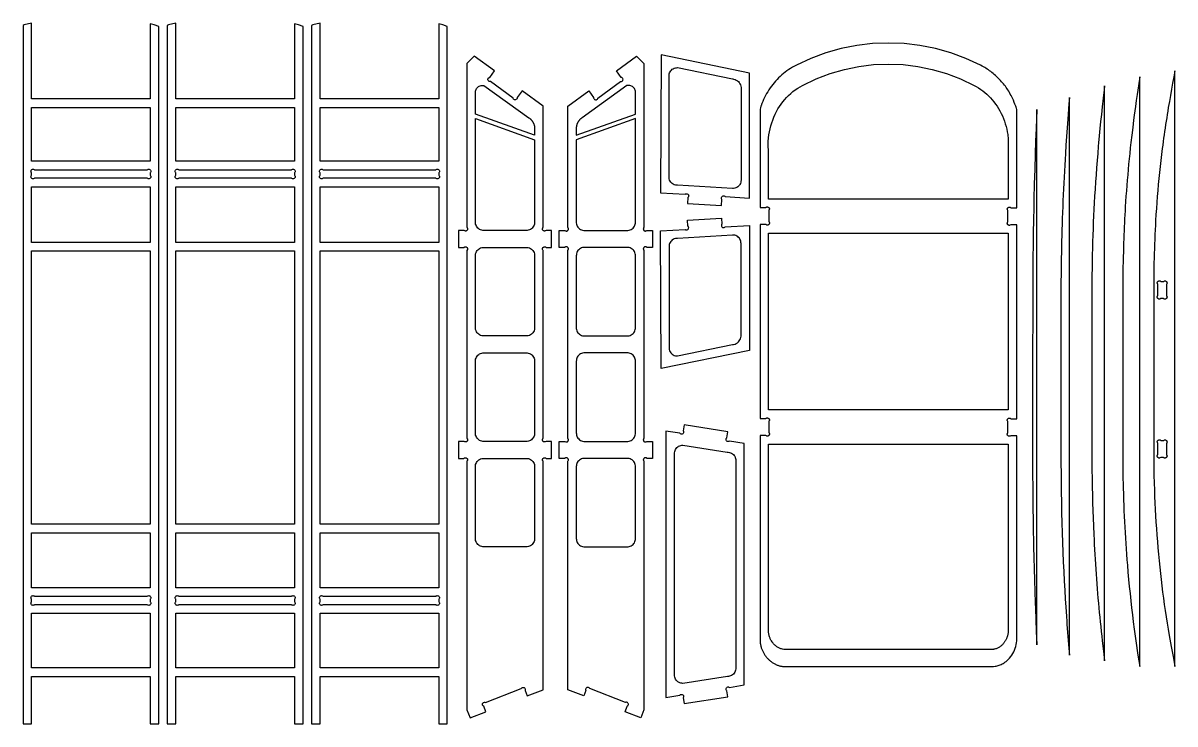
# Model space of a CAD drawing. Extents: x 33 to 204, y -108 to 31.
# Drawn here: x 32.7 to 100.2, y -10.4 to 30.7 of the extents above; entities that cross this region are included whole.
import ezdxf

# ---------------------------------------------------------------- set-up
doc = ezdxf.new("R2010")
doc.units = 0
doc.layers.get('0').update_dxf_attribs({"linetype": 'CONTINUOUS'})
doc.layers.add('SECTIONCUTEDGES', color=18, linetype='CONTINUOUS')

msp = doc.modelspace()

# ---------------------------------------------------------------- linework, layer by layer
for points in [[(33.193, 22.557), (33.193, 25.718), (40.151, 25.718), (40.151, 22.557)], [(41.647, 22.557), (41.647, 25.718), (48.605, 25.718), (48.605, 22.557)]]:
    msp.add_lwpolyline(points, close=True)
at = {"layer": 'SECTIONCUTEDGES'}
for points in [[(32.694, -10.443), (33.193, -10.443), (33.193, -7.65), (40.151, -7.65), (40.151, -10.443), (40.649, -10.443), (40.649, 30.464), (40.385, 30.555), (40.151, 30.617), (40.151, 26.217), (33.193, 26.217), (33.193, 30.667), (32.758, 30.551), (32.694, 30.529)], [(41.148, -10.443), (41.647, -10.443), (41.647, -7.65), (48.605, -7.65), (48.605, -10.443), (49.103, -10.443), (49.103, 30.464), (48.839, 30.555), (48.605, 30.617), (48.605, 26.217), (41.647, 26.217), (41.647, 30.667), (41.215, 30.552), (41.148, 30.529)], [(49.602, -10.443), (50.101, -10.443), (50.101, -7.65), (57.058, -7.65), (57.058, -10.443), (57.557, -10.443), (57.557, 30.464), (57.293, 30.555), (57.058, 30.617), (57.058, 26.217), (50.101, 26.217), (50.101, 30.667), (49.675, 30.554), (49.602, 30.529)], [(76.528, -6.782), (76.563, -6.808), (76.598, -6.832), (76.633, -6.856), (76.67, -6.878), (76.707, -6.899), (76.744, -6.92), (76.782, -6.939), (76.819, -6.956), (76.855, -6.972), (76.892, -6.987), (76.93, -7.001), (76.968, -7.014), (77.007, -7.026), (77.045, -7.036), (77.084, -7.045), (77.124, -7.053), (77.163, -7.06), (77.203, -7.066), (77.243, -7.071), (77.276, -7.074), (89.524, -7.075), (89.537, -7.074), (89.575, -7.07), (89.661, -7.058), (89.723, -7.046), (89.785, -7.032), (89.845, -7.014), (89.905, -6.994), (89.964, -6.971), (90.022, -6.946), (90.078, -6.917), (90.133, -6.887), (90.187, -6.854), (90.239, -6.818), (90.3, -6.772), (90.328, -6.75), (90.429, -6.657), (90.505, -6.576), (90.576, -6.49), (90.641, -6.4), (90.7, -6.306), (90.752, -6.208), (90.798, -6.108), (90.838, -6.004), (90.87, -5.898), (90.896, -5.79), (90.915, -5.681), (90.926, -5.57), (90.926, 6.464), (90.588, 6.464), (90.581, 6.461), (90.535, 6.436), (90.519, 6.43), (90.509, 6.428), (90.502, 6.428), (90.489, 6.428), (90.476, 6.43), (90.47, 6.431), (90.457, 6.435), (90.451, 6.437), (90.439, 6.443), (90.429, 6.45), (90.419, 6.458), (90.41, 6.466), (90.402, 6.475), (90.395, 6.485), (90.389, 6.496), (90.384, 6.507), (90.38, 6.519), (90.378, 6.531), (90.376, 6.543), (90.376, 6.555), (90.377, 6.567), (90.379, 6.579), (90.384, 6.596), (90.391, 6.613), (90.394, 6.619), (90.402, 6.63), (90.41, 6.637), (90.412, 6.639), (90.412, 7.285), (90.411, 7.29), (90.383, 7.34), (90.379, 7.352), (90.376, 7.365), (90.375, 7.378), (90.377, 7.391), (90.378, 7.4), (90.381, 7.409), (90.384, 7.418), (90.387, 7.426), (90.392, 7.434), (90.396, 7.442), (90.402, 7.45), (90.412, 7.462), (90.421, 7.469), (90.434, 7.479), (90.446, 7.486), (90.452, 7.488), (90.465, 7.493), (90.479, 7.496), (90.492, 7.498), (90.499, 7.499), (90.513, 7.498), (90.519, 7.497), (90.532, 7.495), (90.539, 7.493), (90.551, 7.488), (90.563, 7.482), (90.574, 7.474), (90.582, 7.468), (90.584, 7.465), (90.588, 7.462), (90.926, 7.462), (90.926, 18.835), (90.588, 18.835), (90.584, 18.833), (90.532, 18.805), (90.526, 18.803), (90.512, 18.799), (90.495, 18.799), (90.482, 18.8), (90.476, 18.801), (90.463, 18.804), (90.451, 18.808), (90.44, 18.814), (90.434, 18.817), (90.419, 18.829), (90.412, 18.835), (90.402, 18.846), (90.395, 18.856), (90.389, 18.867), (90.384, 18.878), (90.38, 18.89), (90.378, 18.902), (90.376, 18.914), (90.376, 18.926), (90.377, 18.938), (90.38, 18.954), (90.385, 18.971), (90.397, 18.994), (90.405, 19.004), (90.411, 19.009), (90.412, 19.011), (90.412, 19.657), (90.41, 19.662), (90.383, 19.711), (90.382, 19.715), (90.378, 19.727), (90.376, 19.74), (90.376, 19.753), (90.377, 19.762), (90.378, 19.771), (90.381, 19.78), (90.384, 19.789), (90.387, 19.797), (90.392, 19.805), (90.396, 19.813), (90.402, 19.821), (90.412, 19.833), (90.421, 19.84), (90.428, 19.846), (90.44, 19.853), (90.446, 19.857), (90.459, 19.862), (90.472, 19.866), (90.485, 19.868), (90.499, 19.869), (90.513, 19.869), (90.526, 19.867), (90.539, 19.864), (90.551, 19.859), (90.563, 19.853), (90.569, 19.849), (90.582, 19.839), (90.585, 19.835), (90.587, 19.833), (90.926, 19.833), (90.926, 25.59), (90.911, 25.668), (90.898, 25.715), (90.89, 25.739), (90.868, 25.799), (90.826, 25.911), (90.785, 26.015), (90.734, 26.137), (90.679, 26.257), (90.639, 26.34), (90.597, 26.422), (90.553, 26.503), (90.508, 26.583), (90.461, 26.662), (90.411, 26.74), (90.363, 26.812), (90.314, 26.884), (90.263, 26.954), (90.211, 27.024), (90.157, 27.092), (90.102, 27.159), (90.045, 27.225), (89.987, 27.29), (89.928, 27.353), (89.868, 27.416), (89.806, 27.477), (89.743, 27.536), (89.679, 27.595), (89.613, 27.651), (89.547, 27.707), (89.479, 27.761), (89.41, 27.814), (89.341, 27.865), (89.27, 27.915), (89.198, 27.963), (89.125, 28.01), (89.051, 28.055), (88.976, 28.099), (88.9, 28.141), (88.805, 28.191), (87.939, 28.59), (87.062, 28.913), (86.165, 29.167), (85.253, 29.349), (84.332, 29.458), (83.405, 29.495), (82.478, 29.458), (81.556, 29.349), (80.645, 29.167), (79.748, 28.913), (78.87, 28.59), (78.015, 28.197), (77.783, 28.07), (77.674, 28.003), (77.567, 27.933), (77.462, 27.86), (77.36, 27.783), (77.259, 27.704), (77.162, 27.621), (77.067, 27.535), (76.975, 27.447), (76.885, 27.356), (76.798, 27.261), (76.715, 27.165), (76.633, 27.064), (76.554, 26.961), (76.478, 26.856), (76.406, 26.748), (76.337, 26.638), (76.271, 26.526), (76.209, 26.413), (76.151, 26.297), (76.095, 26.18), (76.044, 26.061), (75.996, 25.94), (75.952, 25.818), (75.94, 25.785), (75.908, 25.684), (75.887, 25.612), (75.885, 25.601), (75.884, 25.592), (75.884, 19.844), (76.221, 19.844), (76.225, 19.846), (76.228, 19.851), (76.241, 19.861), (76.246, 19.864), (76.258, 19.87), (76.271, 19.875), (76.284, 19.879), (76.297, 19.88), (76.311, 19.881), (76.324, 19.88), (76.338, 19.877), (76.351, 19.873), (76.364, 19.868), (76.376, 19.861), (76.389, 19.852), (76.397, 19.844), (76.408, 19.832), (76.413, 19.825), (76.418, 19.817), (76.422, 19.809), (76.426, 19.8), (76.429, 19.792), (76.431, 19.783), (76.433, 19.774), (76.434, 19.765), (76.434, 19.756), (76.433, 19.743), (76.43, 19.731), (76.426, 19.723), (76.399, 19.673), (76.397, 19.668), (76.397, 19.023), (76.399, 19.02), (76.405, 19.014), (76.413, 19.005), (76.417, 18.998), (76.422, 18.989), (76.427, 18.975), (76.431, 18.962), (76.433, 18.95), (76.434, 18.937), (76.433, 18.925), (76.432, 18.913), (76.429, 18.901), (76.425, 18.89), (76.42, 18.878), (76.415, 18.868), (76.408, 18.858), (76.397, 18.847), (76.391, 18.84), (76.381, 18.832), (76.37, 18.825), (76.359, 18.82), (76.346, 18.815), (76.334, 18.812), (76.321, 18.81), (76.308, 18.81), (76.298, 18.811), (76.281, 18.815), (76.277, 18.817), (76.229, 18.844), (76.221, 18.846), (75.884, 18.847), (75.884, 7.473), (76.221, 7.473), (76.225, 7.476), (76.229, 7.48), (76.241, 7.49), (76.252, 7.497), (76.265, 7.502), (76.277, 7.506), (76.29, 7.509), (76.304, 7.51), (76.318, 7.51), (76.324, 7.509), (76.338, 7.506), (76.351, 7.502), (76.357, 7.5), (76.37, 7.494), (76.381, 7.486), (76.389, 7.481), (76.397, 7.473), (76.408, 7.461), (76.413, 7.454), (76.418, 7.446), (76.422, 7.438), (76.426, 7.429), (76.429, 7.421), (76.431, 7.412), (76.433, 7.403), (76.434, 7.394), (76.434, 7.381), (76.434, 7.376), (76.431, 7.364), (76.428, 7.356), (76.422, 7.344), (76.406, 7.314), (76.399, 7.301), (76.398, 7.298), (76.397, 6.652), (76.398, 6.65), (76.401, 6.647), (76.413, 6.634), (76.423, 6.614), (76.426, 6.608), (76.431, 6.591), (76.433, 6.579), (76.434, 6.566), (76.433, 6.554), (76.432, 6.542), (76.429, 6.53), (76.425, 6.519), (76.421, 6.507), (76.415, 6.497), (76.408, 6.487), (76.397, 6.476), (76.391, 6.469), (76.381, 6.461), (76.37, 6.454), (76.365, 6.451), (76.353, 6.446), (76.346, 6.444), (76.334, 6.441), (76.327, 6.44), (76.314, 6.439), (76.308, 6.439), (76.294, 6.44), (76.281, 6.444), (76.268, 6.45), (76.227, 6.474), (76.222, 6.475), (75.884, 6.476), (75.884, -5.57), (75.885, -5.586), (75.888, -5.624), (75.898, -5.697), (75.907, -5.757), (75.916, -5.8), (75.926, -5.844), (75.936, -5.886), (75.948, -5.929), (75.961, -5.971), (75.975, -6.013), (75.991, -6.055), (76.007, -6.096), (76.024, -6.136), (76.042, -6.177), (76.062, -6.216), (76.082, -6.255), (76.103, -6.294), (76.126, -6.331), (76.149, -6.368), (76.173, -6.405), (76.198, -6.441), (76.224, -6.476), (76.251, -6.511), (76.279, -6.544), (76.308, -6.578), (76.337, -6.61), (76.368, -6.641), (76.398, -6.671), (76.43, -6.7), (76.462, -6.729), (76.495, -6.756)], [(58.889, -10.089), (59.819, -9.73), (59.694, -9.406), (59.666, -9.388), (59.644, -9.365), (59.628, -9.336), (59.62, -9.305), (59.621, -9.272), (59.63, -9.241), (59.647, -9.213), (59.671, -9.19), (59.7, -9.175), (59.731, -9.167), (59.764, -9.168), (59.795, -9.177), (61.889, -8.371), (61.906, -8.343), (61.929, -8.321), (61.958, -8.305), (61.99, -8.297), (62.022, -8.298), (62.054, -8.307), (62.081, -8.324), (62.104, -8.348), (62.119, -8.377), (62.127, -8.408), (62.126, -8.441), (62.117, -8.472), (62.242, -8.797), (63.172, -8.439), (63.172, 4.958), (63.171, 4.961), (63.168, 4.969), (63.143, 5.013), (63.139, 5.025), (63.136, 5.037), (63.135, 5.05), (63.137, 5.064), (63.138, 5.073), (63.141, 5.082), (63.144, 5.09), (63.147, 5.099), (63.152, 5.107), (63.156, 5.115), (63.162, 5.122), (63.174, 5.136), (63.181, 5.142), (63.194, 5.151), (63.206, 5.158), (63.212, 5.161), (63.225, 5.166), (63.239, 5.169), (63.252, 5.171), (63.259, 5.171), (63.273, 5.171), (63.279, 5.17), (63.292, 5.167), (63.299, 5.165), (63.311, 5.161), (63.323, 5.154), (63.334, 5.147), (63.34, 5.143), (63.345, 5.136), (63.348, 5.134), (63.671, 5.134), (63.671, 6.132), (63.348, 6.132), (63.344, 6.13), (63.295, 6.104), (63.286, 6.1), (63.276, 6.097), (63.262, 6.095), (63.249, 6.096), (63.236, 6.097), (63.223, 6.101), (63.211, 6.105), (63.2, 6.111), (63.194, 6.114), (63.179, 6.125), (63.172, 6.132), (63.162, 6.143), (63.155, 6.153), (63.149, 6.164), (63.144, 6.175), (63.14, 6.187), (63.138, 6.198), (63.136, 6.211), (63.136, 6.223), (63.137, 6.235), (63.14, 6.25), (63.144, 6.264), (63.149, 6.277), (63.154, 6.287), (63.158, 6.293), (63.167, 6.303), (63.171, 6.305), (63.172, 17.33), (63.171, 17.334), (63.166, 17.343), (63.145, 17.38), (63.14, 17.392), (63.139, 17.396), (63.136, 17.408), (63.135, 17.417), (63.137, 17.435), (63.138, 17.444), (63.141, 17.453), (63.144, 17.461), (63.147, 17.47), (63.152, 17.478), (63.156, 17.486), (63.162, 17.493), (63.172, 17.505), (63.181, 17.513), (63.188, 17.519), (63.2, 17.526), (63.206, 17.529), (63.219, 17.534), (63.232, 17.538), (63.245, 17.541), (63.259, 17.542), (63.273, 17.542), (63.279, 17.541), (63.292, 17.538), (63.305, 17.534), (63.311, 17.531), (63.323, 17.525), (63.329, 17.522), (63.34, 17.513), (63.346, 17.506), (63.348, 17.505), (63.671, 17.505), (63.671, 18.503), (63.348, 18.503), (63.342, 18.501), (63.302, 18.478), (63.292, 18.473), (63.282, 18.469), (63.265, 18.466), (63.249, 18.467), (63.242, 18.467), (63.23, 18.47), (63.217, 18.474), (63.205, 18.479), (63.194, 18.485), (63.179, 18.496), (63.172, 18.503), (63.162, 18.514), (63.155, 18.524), (63.149, 18.535), (63.144, 18.546), (63.14, 18.558), (63.138, 18.569), (63.136, 18.582), (63.136, 18.594), (63.137, 18.606), (63.139, 18.618), (63.148, 18.645), (63.154, 18.657), (63.16, 18.666), (63.168, 18.674), (63.171, 18.676), (63.172, 18.679), (63.172, 25.797), (61.937, 26.691), (61.658, 26.306), (61.659, 26.274), (61.651, 26.242), (61.636, 26.213), (61.614, 26.19), (61.586, 26.173), (61.554, 26.163), (61.522, 26.162), (61.49, 26.17), (61.462, 26.186), (61.438, 26.208), (61.421, 26.236), (61.411, 26.267), (60.081, 27.231), (60.048, 27.23), (60.017, 27.238), (59.988, 27.253), (59.964, 27.276), (59.947, 27.303), (59.938, 27.335), (59.937, 27.367), (59.945, 27.399), (59.96, 27.428), (59.983, 27.451), (60.01, 27.468), (60.042, 27.478), (60.323, 27.865), (59.138, 28.723), (58.709, 28.294), (58.709, 18.679), (58.71, 18.678), (58.712, 18.675), (58.715, 18.673), (58.722, 18.665), (58.727, 18.657), (58.735, 18.642), (58.738, 18.635), (58.743, 18.618), (58.745, 18.606), (58.746, 18.594), (58.745, 18.582), (58.744, 18.569), (58.741, 18.558), (58.737, 18.546), (58.732, 18.535), (58.726, 18.524), (58.719, 18.514), (58.712, 18.505), (58.703, 18.496), (58.688, 18.485), (58.676, 18.479), (58.665, 18.474), (58.658, 18.472), (58.646, 18.468), (58.639, 18.467), (58.626, 18.466), (58.613, 18.467), (58.596, 18.471), (58.583, 18.476), (58.541, 18.5), (58.535, 18.502), (58.211, 18.503), (58.211, 17.505), (58.534, 17.506), (58.536, 17.507), (58.54, 17.511), (58.553, 17.522), (58.558, 17.525), (58.57, 17.531), (58.583, 17.536), (58.596, 17.54), (58.602, 17.541), (58.616, 17.542), (58.63, 17.542), (58.636, 17.541), (58.65, 17.538), (58.657, 17.537), (58.669, 17.532), (58.676, 17.529), (58.688, 17.522), (58.701, 17.513), (58.708, 17.507), (58.714, 17.5), (58.72, 17.493), (58.725, 17.486), (58.73, 17.478), (58.734, 17.47), (58.738, 17.461), (58.741, 17.453), (58.743, 17.444), (58.745, 17.435), (58.746, 17.426), (58.746, 17.413), (58.745, 17.404), (58.743, 17.396), (58.738, 17.384), (58.711, 17.335), (58.71, 17.329), (58.71, 6.308), (58.711, 6.306), (58.721, 6.295), (58.729, 6.283), (58.733, 6.277), (58.738, 6.264), (58.743, 6.247), (58.745, 6.235), (58.746, 6.223), (58.746, 6.211), (58.744, 6.198), (58.741, 6.187), (58.737, 6.175), (58.733, 6.164), (58.727, 6.153), (58.72, 6.143), (58.712, 6.134), (58.703, 6.125), (58.693, 6.118), (58.682, 6.111), (58.671, 6.105), (58.665, 6.103), (58.652, 6.099), (58.639, 6.096), (58.633, 6.096), (58.617, 6.095), (58.599, 6.099), (58.586, 6.104), (58.54, 6.129), (58.534, 6.132), (58.211, 6.132), (58.211, 5.134), (58.533, 5.134), (58.537, 5.137), (58.542, 5.143), (58.553, 5.151), (58.564, 5.158), (58.577, 5.163), (58.589, 5.167), (58.603, 5.17), (58.616, 5.171), (58.623, 5.171), (58.636, 5.17), (58.643, 5.169), (58.657, 5.166), (58.67, 5.161), (58.682, 5.155), (58.693, 5.148), (58.701, 5.142), (58.709, 5.134), (58.72, 5.122), (58.725, 5.115), (58.73, 5.107), (58.734, 5.099), (58.738, 5.09), (58.741, 5.082), (58.743, 5.073), (58.745, 5.064), (58.746, 5.046), (58.746, 5.042), (58.744, 5.029), (58.74, 5.017), (58.711, 4.964), (58.71, 4.958), (58.71, -9.623)], [(65.666, -8.441), (65.675, -8.472), (65.55, -8.797), (64.619, -8.439), (64.619, 4.958), (64.622, 4.964), (64.649, 5.013), (64.652, 5.021), (64.655, 5.033), (64.656, 5.046), (64.655, 5.064), (64.653, 5.073), (64.651, 5.082), (64.648, 5.09), (64.644, 5.099), (64.64, 5.107), (64.635, 5.115), (64.63, 5.122), (64.624, 5.129), (64.618, 5.136), (64.611, 5.142), (64.598, 5.151), (64.586, 5.158), (64.58, 5.161), (64.567, 5.166), (64.553, 5.169), (64.54, 5.171), (64.533, 5.171), (64.519, 5.171), (64.513, 5.17), (64.499, 5.167), (64.493, 5.165), (64.48, 5.161), (64.469, 5.154), (64.457, 5.147), (64.45, 5.141), (64.447, 5.136), (64.444, 5.135), (64.121, 5.134), (64.121, 6.132), (64.443, 6.132), (64.448, 6.13), (64.496, 6.104), (64.509, 6.099), (64.516, 6.097), (64.53, 6.095), (64.543, 6.096), (64.556, 6.097), (64.568, 6.101), (64.581, 6.105), (64.592, 6.111), (64.598, 6.114), (64.613, 6.125), (64.619, 6.132), (64.63, 6.143), (64.637, 6.153), (64.643, 6.164), (64.647, 6.175), (64.651, 6.187), (64.654, 6.198), (64.656, 6.211), (64.656, 6.223), (64.655, 6.235), (64.65, 6.257), (64.648, 6.264), (64.643, 6.277), (64.638, 6.287), (64.633, 6.293), (64.626, 6.301), (64.621, 6.305), (64.62, 6.307), (64.62, 17.33), (64.621, 17.335), (64.647, 17.38), (64.652, 17.392), (64.653, 17.396), (64.656, 17.408), (64.656, 17.417), (64.655, 17.435), (64.653, 17.444), (64.651, 17.453), (64.648, 17.461), (64.644, 17.47), (64.64, 17.478), (64.635, 17.486), (64.63, 17.493), (64.62, 17.505), (64.611, 17.513), (64.604, 17.519), (64.592, 17.526), (64.586, 17.529), (64.573, 17.534), (64.56, 17.538), (64.547, 17.541), (64.533, 17.542), (64.519, 17.542), (64.513, 17.541), (64.499, 17.538), (64.487, 17.534), (64.481, 17.531), (64.469, 17.525), (64.463, 17.522), (64.45, 17.512), (64.447, 17.508), (64.445, 17.506), (64.121, 17.505), (64.121, 18.503), (64.444, 18.503), (64.449, 18.501), (64.5, 18.473), (64.509, 18.469), (64.52, 18.467), (64.527, 18.466), (64.543, 18.467), (64.556, 18.468), (64.569, 18.472), (64.581, 18.476), (64.587, 18.479), (64.598, 18.485), (64.613, 18.496), (64.62, 18.503), (64.63, 18.514), (64.637, 18.524), (64.643, 18.535), (64.648, 18.546), (64.651, 18.558), (64.654, 18.569), (64.656, 18.582), (64.656, 18.594), (64.655, 18.606), (64.653, 18.618), (64.644, 18.645), (64.638, 18.657), (64.632, 18.666), (64.622, 18.675), (64.62, 18.679), (64.62, 25.797), (65.855, 26.691), (66.134, 26.306), (66.133, 26.274), (66.14, 26.242), (66.156, 26.213), (66.178, 26.19), (66.206, 26.173), (66.237, 26.163), (66.27, 26.162), (66.302, 26.17), (66.33, 26.186), (66.354, 26.208), (66.371, 26.236), (66.38, 26.267), (67.711, 27.231), (67.743, 27.23), (67.775, 27.238), (67.804, 27.253), (67.827, 27.276), (67.845, 27.303), (67.854, 27.335), (67.855, 27.367), (67.847, 27.399), (67.832, 27.428), (67.809, 27.451), (67.781, 27.468), (67.75, 27.478), (67.469, 27.865), (68.653, 28.723), (69.082, 28.294), (69.082, 18.679), (69.081, 18.676), (69.076, 18.672), (69.069, 18.665), (69.063, 18.654), (69.055, 18.638), (69.05, 18.621), (69.047, 18.606), (69.046, 18.594), (69.046, 18.582), (69.048, 18.569), (69.051, 18.558), (69.054, 18.546), (69.059, 18.535), (69.065, 18.524), (69.072, 18.514), (69.08, 18.505), (69.089, 18.496), (69.104, 18.485), (69.115, 18.479), (69.127, 18.474), (69.14, 18.47), (69.146, 18.468), (69.159, 18.467), (69.172, 18.466), (69.182, 18.467), (69.196, 18.471), (69.209, 18.476), (69.251, 18.5), (69.256, 18.502), (69.581, 18.503), (69.581, 17.505), (69.257, 17.506), (69.254, 17.508), (69.25, 17.513), (69.239, 17.522), (69.233, 17.525), (69.221, 17.531), (69.209, 17.536), (69.202, 17.538), (69.189, 17.541), (69.176, 17.542), (69.169, 17.542), (69.155, 17.541), (69.149, 17.54), (69.135, 17.537), (69.122, 17.532), (69.116, 17.529), (69.104, 17.522), (69.091, 17.513), (69.082, 17.505), (69.072, 17.493), (69.067, 17.486), (69.062, 17.478), (69.058, 17.47), (69.054, 17.461), (69.051, 17.453), (69.048, 17.444), (69.047, 17.435), (69.045, 17.421), (69.046, 17.408), (69.047, 17.404), (69.05, 17.392), (69.055, 17.38), (69.081, 17.333), (69.082, 17.329), (69.082, 6.308), (69.081, 6.306), (69.07, 6.295), (69.063, 6.283), (69.059, 6.277), (69.05, 6.254), (69.047, 6.235), (69.046, 6.223), (69.046, 6.211), (69.048, 6.198), (69.05, 6.187), (69.054, 6.175), (69.059, 6.164), (69.065, 6.153), (69.072, 6.143), (69.082, 6.132), (69.089, 6.125), (69.099, 6.118), (69.11, 6.111), (69.121, 6.105), (69.127, 6.103), (69.14, 6.099), (69.152, 6.096), (69.165, 6.095), (69.182, 6.096), (69.192, 6.099), (69.205, 6.104), (69.252, 6.129), (69.256, 6.131), (69.581, 6.132), (69.581, 5.134), (69.258, 5.134), (69.254, 5.137), (69.25, 5.142), (69.239, 5.151), (69.227, 5.158), (69.215, 5.163), (69.202, 5.167), (69.189, 5.17), (69.176, 5.171), (69.169, 5.171), (69.155, 5.17), (69.149, 5.169), (69.135, 5.166), (69.122, 5.161), (69.11, 5.155), (69.098, 5.148), (69.091, 5.142), (69.082, 5.134), (69.072, 5.122), (69.067, 5.115), (69.062, 5.107), (69.057, 5.099), (69.054, 5.09), (69.051, 5.082), (69.048, 5.073), (69.047, 5.064), (69.045, 5.046), (69.046, 5.037), (69.048, 5.029), (69.052, 5.017), (69.08, 4.964), (69.082, 4.959), (69.082, -9.623), (68.903, -10.089), (67.973, -9.73), (68.098, -9.406), (68.126, -9.388), (68.148, -9.365), (68.164, -9.336), (68.171, -9.305), (68.171, -9.272), (68.161, -9.241), (68.144, -9.213), (68.121, -9.19), (68.092, -9.175), (68.06, -9.167), (68.028, -9.168), (67.997, -9.177), (65.903, -8.371), (65.886, -8.343), (65.862, -8.321), (65.834, -8.305), (65.802, -8.297), (65.77, -8.298), (65.738, -8.307), (65.71, -8.324), (65.688, -8.348), (65.672, -8.377), (65.665, -8.408)], [(70.058, 20.714), (71.497, 20.627), (71.524, 20.645), (71.554, 20.656), (71.587, 20.658), (71.619, 20.652), (71.648, 20.638), (71.673, 20.617), (71.691, 20.59), (71.702, 20.559), (71.704, 20.526), (71.698, 20.494), (71.684, 20.465), (71.662, 20.44), (71.641, 20.086), (73.633, 19.966), (73.655, 20.32), (73.636, 20.347), (73.626, 20.378), (73.624, 20.411), (73.63, 20.443), (73.644, 20.472), (73.665, 20.497), (73.692, 20.515), (73.723, 20.525), (73.756, 20.528), (73.788, 20.522), (73.817, 20.507), (73.842, 20.486), (75.269, 20.4), (75.269, 27.735), (70.092, 28.795)], [(70.745, 21.249), (70.696, 21.293), (70.652, 21.342), (70.616, 21.398), (70.588, 21.457), (70.569, 21.52), (70.558, 21.587), (70.557, 27.56), (70.558, 27.615), (70.569, 27.682), (70.588, 27.745), (70.616, 27.805), (70.652, 27.86), (70.695, 27.91), (70.745, 27.953), (70.801, 27.989), (70.86, 28.017), (70.923, 28.037), (70.989, 28.047), (71.055, 28.049), (74.272, 27.39), (74.289, 27.387), (74.328, 27.381), (74.344, 27.378), (74.422, 27.355), (74.491, 27.323), (74.556, 27.281), (74.614, 27.231), (74.665, 27.174), (74.707, 27.109), (74.74, 27.04), (74.763, 26.967), (74.776, 26.891), (74.779, 26.814), (74.778, 26.801), (74.771, 26.75), (74.77, 21.43), (74.769, 21.4), (74.758, 21.327), (74.739, 21.264), (74.71, 21.204), (74.674, 21.149), (74.631, 21.099), (74.581, 21.056), (74.526, 21.02), (74.466, 20.992), (74.403, 20.972), (74.338, 20.961), (74.272, 20.96), (71.055, 21.154), (70.996, 21.154), (70.923, 21.166), (70.86, 21.185), (70.801, 21.213)], [(76.383, 20.343), (76.383, 23.133), (76.382, 23.169), (76.38, 23.241), (76.37, 23.384), (76.367, 23.456), (76.366, 23.546), (76.37, 23.718), (76.385, 23.925), (76.406, 24.104), (76.435, 24.283), (76.472, 24.46), (76.516, 24.635), (76.568, 24.808), (76.627, 24.979), (76.694, 25.147), (76.767, 25.312), (76.848, 25.473), (76.936, 25.631), (77.025, 25.775), (77.12, 25.914), (77.222, 26.049), (77.329, 26.179), (77.443, 26.304), (77.562, 26.423), (77.687, 26.537), (77.817, 26.644), (77.952, 26.746), (78.092, 26.841), (78.235, 26.929), (78.383, 27.011), (79.179, 27.389), (79.997, 27.702), (80.833, 27.946), (81.683, 28.121), (82.542, 28.227), (83.405, 28.262), (84.268, 28.227), (85.127, 28.121), (85.976, 27.946), (86.812, 27.702), (87.631, 27.389), (88.427, 27.011), (88.561, 26.937), (88.692, 26.858), (88.819, 26.773), (88.943, 26.682), (89.063, 26.587), (89.178, 26.486), (89.29, 26.381), (89.396, 26.271), (89.498, 26.157), (89.595, 26.038), (89.687, 25.916), (89.774, 25.789), (89.86, 25.651), (89.941, 25.509), (90.017, 25.365), (90.086, 25.217), (90.15, 25.067), (90.207, 24.914), (90.259, 24.759), (90.304, 24.603), (90.343, 24.444), (90.375, 24.284), (90.402, 24.123), (90.413, 24.036), (90.422, 23.961), (90.428, 23.889), (90.432, 23.83), (90.435, 23.747), (90.436, 23.61), (90.429, 23.238), (90.427, 20.343)], [(100.201, -7.075), (100.201, 27.863), (100.133, 27.503), (100.067, 27.144), (100.001, 26.784), (99.937, 26.424), (99.875, 26.063), (99.813, 25.703), (99.78, 25.504), (99.748, 25.305), (99.716, 25.106), (99.685, 24.907), (99.654, 24.708), (99.624, 24.509), (99.595, 24.31), (99.567, 24.11), (99.539, 23.911), (99.512, 23.711), (99.485, 23.511), (99.459, 23.311), (99.416, 22.96), (99.374, 22.608), (99.334, 22.257), (99.296, 21.905), (99.261, 21.552), (99.227, 21.2), (99.196, 20.847), (99.166, 20.494), (99.139, 20.141), (99.113, 19.788), (99.09, 19.435), (99.069, 19.081), (99.054, 18.806), (99.039, 18.531), (99.026, 18.255), (99.014, 17.98), (99.004, 17.704), (98.994, 17.429), (98.985, 17.153), (98.978, 16.878), (98.971, 16.602), (98.966, 16.326), (98.962, 16.051), (98.957, 15.508), (98.957, 5.133), (98.961, 4.704), (98.962, 4.597), (98.971, 4.121), (98.982, 3.698), (98.996, 3.275), (99.01, 2.898), (99.026, 2.521), (99.045, 2.144), (99.066, 1.767), (99.089, 1.39), (99.114, 1.014), (99.141, 0.637), (99.171, 0.261), (99.202, -0.115), (99.236, -0.491), (99.272, -0.867), (99.31, -1.243), (99.35, -1.608), (99.391, -1.973), (99.435, -2.338), (99.48, -2.703), (99.528, -3.067), (99.578, -3.431), (99.631, -3.795), (99.685, -4.158), (99.742, -4.521), (99.8, -4.884), (99.861, -5.247), (99.975, -5.893), (100.049, -6.29), (100.107, -6.589)], [(59.208, 25.325), (59.209, 26.639), (59.209, 26.667), (59.221, 26.723), (59.24, 26.776), (59.266, 26.825), (59.299, 26.87), (59.338, 26.911), (59.383, 26.945), (59.432, 26.972), (59.484, 26.992), (59.539, 27.005), (59.595, 27.009), (59.651, 27.005), (59.706, 26.994), (62.33, 25.112), (62.368, 25.087), (62.39, 25.07), (62.409, 25.055), (62.427, 25.04), (62.444, 25.023), (62.461, 25.007), (62.477, 24.99), (62.493, 24.972), (62.509, 24.954), (62.523, 24.935), (62.537, 24.916), (62.551, 24.897), (62.564, 24.877), (62.576, 24.857), (62.588, 24.836), (62.598, 24.815), (62.609, 24.793), (62.618, 24.772), (62.627, 24.75), (62.635, 24.728), (62.643, 24.705), (62.65, 24.682), (62.656, 24.659), (62.661, 24.636), (62.665, 24.613), (62.671, 24.58), (62.673, 24.564), (62.673, 24.082)], [(65.118, 24.082), (68.584, 25.325), (68.583, 26.639), (68.583, 26.661), (68.571, 26.723), (68.552, 26.776), (68.526, 26.825), (68.493, 26.87), (68.453, 26.911), (68.409, 26.945), (68.36, 26.972), (68.307, 26.992), (68.253, 27.005), (68.197, 27.009), (68.141, 27.005), (68.086, 26.994), (65.461, 25.112), (65.426, 25.088), (65.401, 25.07), (65.383, 25.055), (65.365, 25.04), (65.348, 25.023), (65.331, 25.007), (65.314, 24.99), (65.298, 24.972), (65.283, 24.954), (65.269, 24.935), (65.254, 24.916), (65.241, 24.897), (65.228, 24.877), (65.216, 24.857), (65.204, 24.836), (65.193, 24.815), (65.183, 24.793), (65.174, 24.772), (65.165, 24.75), (65.157, 24.728), (65.149, 24.705), (65.142, 24.682), (65.136, 24.659), (65.131, 24.636), (65.126, 24.613), (65.121, 24.58), (65.119, 24.562)], [(98.14, -7.075), (98.14, 27.511), (98.06, 26.989), (97.983, 26.466), (97.934, 26.118), (97.885, 25.769), (97.817, 25.272), (97.779, 24.978), (97.723, 24.535), (97.669, 24.093), (97.618, 23.65), (97.583, 23.337), (97.55, 23.024), (97.518, 22.711), (97.488, 22.398), (97.459, 22.085), (97.431, 21.772), (97.404, 21.458), (97.379, 21.145), (97.355, 20.831), (97.332, 20.517), (97.311, 20.204), (97.291, 19.89), (97.277, 19.654), (97.264, 19.419), (97.251, 19.184), (97.239, 18.948), (97.228, 18.713), (97.217, 18.478), (97.207, 18.242), (97.198, 18.007), (97.19, 17.771), (97.182, 17.535), (97.176, 17.3), (97.166, 16.904), (97.162, 16.744), (97.153, 16.263), (97.147, 15.829), (97.144, 15.418), (97.144, 15.282), (97.144, 5.064), (97.146, 4.739), (97.154, 4.088), (97.166, 3.508), (97.182, 2.928), (97.19, 2.696), (97.201, 2.377), (97.214, 2.058), (97.228, 1.739), (97.243, 1.42), (97.26, 1.102), (97.278, 0.783), (97.297, 0.464), (97.317, 0.146), (97.339, -0.173), (97.362, -0.491), (97.386, -0.81), (97.412, -1.128), (97.447, -1.545), (97.485, -1.962), (97.525, -2.379), (97.567, -2.795), (97.612, -3.212), (97.659, -3.628), (97.708, -4.044), (97.76, -4.459), (97.814, -4.874), (97.87, -5.289), (97.929, -5.704), (98.014, -6.278), (98.051, -6.517)], [(96.078, -6.734), (96.078, 26.989), (96.049, 26.743), (95.992, 26.25), (95.937, 25.757), (95.889, 25.303), (95.846, 24.888), (95.804, 24.474), (95.765, 24.059), (95.727, 23.643), (95.708, 23.436), (95.673, 23.02), (95.638, 22.601), (95.606, 22.183), (95.575, 21.764), (95.546, 21.345), (95.519, 20.925), (95.493, 20.506), (95.472, 20.125), (95.452, 19.744), (95.433, 19.363), (95.416, 18.982), (95.401, 18.601), (95.387, 18.219), (95.375, 17.838), (95.364, 17.456), (95.355, 17.075), (95.347, 16.694), (95.341, 16.312), (95.335, 15.855), (95.332, 15.408), (95.331, 15.064), (95.331, 5.102), (95.334, 4.505), (95.342, 3.909), (95.35, 3.443), (95.36, 2.989), (95.372, 2.534), (95.386, 2.08), (95.402, 1.625), (95.421, 1.171), (95.444, 0.655), (95.458, 0.367), (95.473, 0.078), (95.488, -0.21), (95.505, -0.498), (95.522, -0.786), (95.541, -1.075), (95.56, -1.363), (95.58, -1.651), (95.601, -1.939), (95.622, -2.227), (95.645, -2.515), (95.667, -2.792), (95.691, -3.07), (95.715, -3.348), (95.74, -3.625), (95.766, -3.902), (95.792, -4.18), (95.82, -4.457), (95.848, -4.734), (95.877, -5.011), (95.907, -5.288), (95.938, -5.565), (96.01, -6.176)], [(50.101, 22.557), (50.101, 25.718), (57.058, 25.718), (57.058, 22.557)], [(93.872, -4.597), (93.909, -5.071), (93.946, -5.545), (93.983, -6.017), (94.016, -6.41), (94.016, 26.308), (93.986, 25.933), (93.916, 25.03), (93.862, 24.271), (93.812, 23.511), (93.781, 23.013), (93.76, 22.667), (93.741, 22.321), (93.722, 21.976), (93.704, 21.63), (93.687, 21.284), (93.67, 20.938), (93.655, 20.592), (93.64, 20.246), (93.626, 19.9), (93.613, 19.554), (93.6, 19.208), (93.589, 18.875), (93.579, 18.542), (93.569, 18.209), (93.56, 17.876), (93.553, 17.543), (93.545, 17.21), (93.539, 16.877), (93.534, 16.543), (93.529, 16.21), (93.525, 15.877), (93.522, 15.544), (93.519, 15.211), (93.518, 14.8), (93.516, 14.388), (93.512, 10.555), (93.514, 7.666), (93.521, 4.699), (93.523, 4.395), (93.528, 3.787), (93.535, 3.18), (93.546, 2.572), (93.558, 1.965), (93.574, 1.357), (93.591, 0.77), (93.61, 0.202), (93.632, -0.365), (93.657, -0.932), (93.684, -1.499), (93.714, -2.066), (93.745, -2.605), (93.776, -3.116), (93.804, -3.563), (93.843, -4.135), (93.863, -4.422)], [(59.347, 18.642), (59.304, 18.692), (59.268, 18.747), (59.24, 18.807), (59.22, 18.87), (59.21, 18.935), (59.209, 18.972), (59.208, 25.06), (62.673, 23.818), (62.673, 19.001), (62.672, 18.941), (62.661, 18.87), (62.642, 18.807), (62.614, 18.747), (62.578, 18.692), (62.534, 18.642), (62.484, 18.599), (62.429, 18.563), (62.369, 18.535), (62.306, 18.515), (62.238, 18.504), (62.185, 18.503), (59.706, 18.503), (59.64, 18.504), (59.575, 18.515), (59.512, 18.534), (59.452, 18.562), (59.397, 18.599)], [(65.307, 18.599), (65.363, 18.563), (65.422, 18.535), (65.485, 18.515), (65.551, 18.504), (68.086, 18.503), (68.142, 18.504), (68.217, 18.515), (68.28, 18.534), (68.34, 18.562), (68.395, 18.599), (68.445, 18.642), (68.488, 18.692), (68.524, 18.747), (68.552, 18.807), (68.572, 18.87), (68.582, 18.935), (68.584, 19.001), (68.584, 25.06), (65.118, 23.818), (65.119, 18.991), (65.119, 18.944), (65.131, 18.87), (65.15, 18.807), (65.178, 18.747), (65.214, 18.692), (65.258, 18.642)], [(92.047, -4.336), (92.073, -5.003), (92.107, -5.806), (92.107, 25.59), (92.062, 24.489), (92.034, 23.729), (92.007, 22.969), (91.98, 22.095), (91.956, 21.221), (91.934, 20.347), (91.922, 19.764), (91.91, 19.181), (91.895, 18.307), (91.887, 17.724), (91.877, 16.85), (91.872, 16.267), (91.869, 15.756), (91.866, 15.098), (91.856, 9.777), (91.858, 4.892), (91.86, 4.46), (91.862, 4.029), (91.865, 3.597), (91.869, 3.165), (91.875, 2.518), (91.88, 2.197), (91.889, 1.555), (91.9, 0.913), (91.912, 0.272), (91.919, -0.049), (91.934, -0.691), (91.95, -1.332), (91.969, -2), (91.989, -2.667), (92.011, -3.335), (92.023, -3.669)], [(33.314, 21.527), (33.282, 21.523), (33.249, 21.527), (33.219, 21.54), (33.193, 21.559), (33.173, 21.585), (33.161, 21.615), (33.157, 21.648), (33.161, 21.68), (33.173, 21.71), (33.193, 21.736), (33.193, 21.882), (33.173, 21.907), (33.161, 21.938), (33.157, 21.97), (33.161, 22.002), (33.173, 22.032), (33.193, 22.058), (33.219, 22.078), (33.249, 22.091), (33.282, 22.095), (33.314, 22.091), (33.344, 22.078), (33.37, 22.058), (39.974, 22.058), (40, 22.078), (40.03, 22.091), (40.062, 22.095), (40.095, 22.091), (40.125, 22.078), (40.151, 22.058), (40.17, 22.032), (40.183, 22.002), (40.187, 21.97), (40.183, 21.938), (40.17, 21.907), (40.151, 21.882), (40.151, 21.736), (40.17, 21.71), (40.183, 21.68), (40.187, 21.648), (40.183, 21.615), (40.17, 21.585), (40.151, 21.559), (40.125, 21.54), (40.095, 21.527), (40.062, 21.523), (40.03, 21.527), (40, 21.54), (39.974, 21.559), (33.37, 21.559), (33.344, 21.54)], [(41.627, 21.585), (41.615, 21.615), (41.611, 21.648), (41.615, 21.68), (41.627, 21.71), (41.647, 21.736), (41.647, 21.882), (41.627, 21.907), (41.615, 21.938), (41.611, 21.97), (41.615, 22.002), (41.627, 22.032), (41.647, 22.058), (41.673, 22.078), (41.703, 22.091), (41.735, 22.095), (41.768, 22.091), (41.798, 22.078), (41.824, 22.058), (48.428, 22.058), (48.454, 22.078), (48.484, 22.091), (48.516, 22.095), (48.549, 22.091), (48.579, 22.078), (48.605, 22.058), (48.624, 22.032), (48.637, 22.002), (48.641, 21.97), (48.637, 21.938), (48.624, 21.907), (48.605, 21.882), (48.605, 21.736), (48.624, 21.71), (48.637, 21.68), (48.641, 21.648), (48.637, 21.615), (48.624, 21.585), (48.605, 21.559), (48.579, 21.54), (48.549, 21.527), (48.516, 21.523), (48.484, 21.527), (48.454, 21.54), (48.428, 21.559), (41.824, 21.559), (41.798, 21.54), (41.768, 21.527), (41.735, 21.523), (41.703, 21.527), (41.673, 21.54), (41.647, 21.559)], [(50.127, 21.54), (50.101, 21.559), (50.081, 21.585), (50.069, 21.615), (50.065, 21.648), (50.069, 21.68), (50.081, 21.71), (50.101, 21.736), (50.101, 21.882), (50.081, 21.907), (50.069, 21.938), (50.065, 21.97), (50.069, 22.002), (50.081, 22.032), (50.101, 22.058), (50.127, 22.078), (50.157, 22.091), (50.189, 22.095), (50.222, 22.091), (50.252, 22.078), (50.278, 22.058), (56.882, 22.058), (56.908, 22.078), (56.938, 22.091), (56.97, 22.095), (57.002, 22.091), (57.033, 22.078), (57.058, 22.058), (57.078, 22.032), (57.091, 22.002), (57.095, 21.97), (57.091, 21.938), (57.078, 21.907), (57.058, 21.882), (57.058, 21.736), (57.078, 21.71), (57.091, 21.68), (57.095, 21.648), (57.091, 21.615), (57.078, 21.585), (57.058, 21.559), (57.033, 21.54), (57.002, 21.527), (56.97, 21.523), (56.938, 21.527), (56.908, 21.54), (56.882, 21.559), (50.278, 21.559), (50.252, 21.54), (50.222, 21.527), (50.189, 21.523), (50.157, 21.527)], [(33.193, 17.798), (33.193, 21.061), (40.151, 21.061), (40.151, 17.798)], [(41.647, 17.798), (41.647, 21.061), (48.605, 21.061), (48.605, 17.798)], [(50.101, 17.798), (50.101, 21.061), (57.058, 21.061), (57.058, 17.798)], [(70.092, 10.397), (70.058, 18.479), (71.497, 18.566), (71.524, 18.547), (71.554, 18.537), (71.587, 18.534), (71.619, 18.541), (71.648, 18.555), (71.673, 18.576), (71.691, 18.603), (71.702, 18.634), (71.704, 18.667), (71.698, 18.699), (71.684, 18.728), (71.662, 18.752), (71.641, 19.107), (73.633, 19.227), (73.655, 18.872), (73.636, 18.845), (73.626, 18.815), (73.624, 18.782), (73.63, 18.75), (73.644, 18.721), (73.665, 18.696), (73.692, 18.678), (73.723, 18.667), (73.756, 18.665), (73.788, 18.671), (73.817, 18.685), (73.842, 18.707), (75.269, 18.793), (75.269, 11.458)], [(70.745, 11.239), (70.801, 11.203), (70.86, 11.175), (70.923, 11.156), (70.989, 11.145), (71.055, 11.144), (74.272, 11.803), (74.335, 11.813), (74.422, 11.838), (74.491, 11.87), (74.556, 11.911), (74.614, 11.962), (74.665, 12.019), (74.707, 12.083), (74.74, 12.153), (74.763, 12.226), (74.776, 12.302), (74.779, 12.378), (74.777, 12.394), (74.77, 12.455), (74.77, 17.735), (74.769, 17.791), (74.758, 17.866), (74.739, 17.929), (74.71, 17.989), (74.674, 18.044), (74.631, 18.094), (74.581, 18.137), (74.526, 18.173), (74.466, 18.201), (74.403, 18.221), (74.338, 18.231), (74.272, 18.233), (71.051, 18.039), (71.002, 18.038), (70.923, 18.027), (70.86, 18.008), (70.801, 17.98), (70.745, 17.944), (70.696, 17.9), (70.652, 17.85), (70.616, 17.795), (70.588, 17.735), (70.569, 17.672), (70.558, 17.606), (70.557, 17.588), (70.557, 11.632), (70.558, 11.577), (70.569, 11.511), (70.588, 11.448), (70.616, 11.388), (70.652, 11.333), (70.695, 11.283)], [(76.383, 7.972), (76.383, 18.348), (90.427, 18.348), (90.427, 7.972)], [(33.193, 1.268), (33.193, 17.299), (40.151, 17.299), (40.151, 1.268)], [(41.647, 1.268), (41.647, 17.299), (48.605, 17.299), (48.605, 1.268)], [(50.101, 1.268), (50.101, 17.299), (57.058, 17.299), (57.058, 1.268)], [(59.347, 12.456), (59.304, 12.506), (59.268, 12.561), (59.24, 12.621), (59.22, 12.684), (59.209, 12.752), (59.209, 12.778), (59.208, 17.017), (59.21, 17.073), (59.22, 17.138), (59.24, 17.202), (59.268, 17.261), (59.304, 17.317), (59.347, 17.366), (59.397, 17.41), (59.452, 17.446), (59.512, 17.474), (59.575, 17.493), (59.641, 17.504), (59.706, 17.505), (62.175, 17.505), (62.236, 17.504), (62.306, 17.493), (62.369, 17.473), (62.429, 17.445), (62.484, 17.409), (62.534, 17.366), (62.577, 17.316), (62.613, 17.261), (62.642, 17.201), (62.661, 17.138), (62.672, 17.071), (62.673, 17.031), (62.673, 12.806), (62.672, 12.757), (62.661, 12.684), (62.642, 12.621), (62.614, 12.562), (62.578, 12.506), (62.534, 12.457), (62.484, 12.413), (62.429, 12.377), (62.37, 12.349), (62.306, 12.33), (62.241, 12.319), (59.706, 12.317), (59.642, 12.319), (59.575, 12.329), (59.512, 12.349), (59.452, 12.377), (59.397, 12.413)], [(65.258, 12.457), (65.307, 12.413), (65.363, 12.377), (65.422, 12.349), (65.485, 12.33), (65.55, 12.319), (65.616, 12.317), (68.086, 12.317), (68.144, 12.318), (68.217, 12.329), (68.28, 12.349), (68.339, 12.377), (68.395, 12.413), (68.445, 12.456), (68.488, 12.506), (68.524, 12.561), (68.552, 12.621), (68.571, 12.684), (68.582, 12.749), (68.584, 17.007), (68.583, 17.066), (68.572, 17.138), (68.552, 17.202), (68.524, 17.261), (68.488, 17.317), (68.445, 17.366), (68.395, 17.41), (68.34, 17.446), (68.28, 17.474), (68.217, 17.493), (68.151, 17.504), (68.124, 17.505), (65.616, 17.505), (65.55, 17.504), (65.485, 17.493), (65.422, 17.473), (65.363, 17.445), (65.307, 17.409), (65.258, 17.366), (65.214, 17.316), (65.178, 17.261), (65.15, 17.201), (65.131, 17.138), (65.12, 17.073), (65.118, 17.012), (65.118, 12.815), (65.119, 12.757), (65.131, 12.684), (65.15, 12.621), (65.178, 12.562), (65.214, 12.506)], [(99.211, 14.501), (99.204, 14.507), (99.197, 14.514), (99.191, 14.521), (99.185, 14.529), (99.18, 14.537), (99.176, 14.545), (99.172, 14.554), (99.169, 14.563), (99.167, 14.572), (99.165, 14.582), (99.164, 14.591), (99.164, 14.608), (99.166, 14.622), (99.169, 14.635), (99.174, 14.648), (99.18, 14.661), (99.188, 14.672), (99.199, 14.684), (99.201, 14.687), (99.198, 15.339), (99.171, 15.393), (99.167, 15.404), (99.165, 15.415), (99.164, 15.427), (99.165, 15.438), (99.167, 15.45), (99.17, 15.461), (99.175, 15.472), (99.18, 15.482), (99.187, 15.492), (99.194, 15.502), (99.202, 15.51), (99.211, 15.518), (99.221, 15.525), (99.231, 15.531), (99.242, 15.536), (99.253, 15.54), (99.271, 15.544), (99.289, 15.545), (99.307, 15.544), (99.325, 15.54), (99.348, 15.53), (99.377, 15.508), (99.53, 15.511), (99.584, 15.538), (99.595, 15.542), (99.606, 15.544), (99.618, 15.545), (99.629, 15.544), (99.64, 15.542), (99.652, 15.539), (99.663, 15.534), (99.673, 15.529), (99.683, 15.522), (99.693, 15.515), (99.701, 15.507), (99.709, 15.498), (99.716, 15.488), (99.722, 15.478), (99.727, 15.467), (99.731, 15.456), (99.734, 15.438), (99.736, 15.42), (99.735, 15.402), (99.731, 15.384), (99.721, 15.361), (99.699, 15.332), (99.702, 14.679), (99.728, 14.632), (99.733, 14.62), (99.736, 14.607), (99.736, 14.594), (99.735, 14.581), (99.733, 14.572), (99.731, 14.563), (99.728, 14.554), (99.724, 14.546), (99.72, 14.537), (99.715, 14.53), (99.71, 14.522), (99.704, 14.515), (99.697, 14.509), (99.691, 14.502), (99.678, 14.493), (99.666, 14.486), (99.653, 14.481), (99.64, 14.477), (99.626, 14.474), (99.613, 14.473), (99.606, 14.473), (99.592, 14.475), (99.579, 14.477), (99.567, 14.481), (99.554, 14.487), (99.543, 14.494), (99.523, 14.51), (99.37, 14.508), (99.318, 14.481), (99.305, 14.477), (99.291, 14.475), (99.277, 14.474), (99.272, 14.475), (99.256, 14.478), (99.24, 14.484), (99.225, 14.491)], [(59.397, 6.228), (59.347, 6.271), (59.304, 6.321), (59.268, 6.376), (59.24, 6.436), (59.22, 6.499), (59.209, 6.569), (59.208, 6.63), (59.208, 10.822), (59.209, 10.883), (59.22, 10.953), (59.24, 11.016), (59.268, 11.076), (59.304, 11.131), (59.347, 11.181), (59.397, 11.224), (59.452, 11.26), (59.512, 11.288), (59.575, 11.308), (59.642, 11.318), (59.648, 11.319), (62.175, 11.32), (62.236, 11.319), (62.306, 11.308), (62.369, 11.288), (62.429, 11.26), (62.484, 11.224), (62.534, 11.181), (62.577, 11.131), (62.614, 11.076), (62.642, 11.016), (62.661, 10.953), (62.672, 10.888), (62.673, 10.826), (62.673, 6.63), (62.672, 6.566), (62.661, 6.499), (62.642, 6.436), (62.614, 6.376), (62.578, 6.321), (62.534, 6.271), (62.485, 6.228), (62.429, 6.192), (62.37, 6.164), (62.307, 6.144), (62.241, 6.133), (62.204, 6.132), (59.697, 6.132), (59.643, 6.133), (59.575, 6.144), (59.512, 6.163), (59.452, 6.192)], [(65.307, 6.228), (65.363, 6.192), (65.422, 6.164), (65.485, 6.144), (65.55, 6.133), (65.569, 6.133), (68.086, 6.132), (68.146, 6.133), (68.217, 6.144), (68.28, 6.163), (68.339, 6.192), (68.395, 6.228), (68.445, 6.271), (68.488, 6.321), (68.524, 6.376), (68.552, 6.436), (68.571, 6.499), (68.582, 6.565), (68.584, 10.822), (68.582, 10.886), (68.572, 10.953), (68.552, 11.016), (68.524, 11.076), (68.488, 11.131), (68.445, 11.181), (68.395, 11.224), (68.34, 11.26), (68.28, 11.288), (68.217, 11.308), (68.151, 11.318), (68.133, 11.319), (65.616, 11.32), (65.554, 11.319), (65.485, 11.308), (65.422, 11.288), (65.363, 11.26), (65.307, 11.224), (65.258, 11.181), (65.214, 11.131), (65.178, 11.076), (65.15, 11.016), (65.131, 10.953), (65.12, 10.884), (65.118, 10.826), (65.118, 6.63), (65.12, 6.567), (65.131, 6.499), (65.15, 6.436), (65.178, 6.376), (65.214, 6.321), (65.258, 6.271)], [(70.373, -8.889), (71.182, -8.76), (71.205, -8.736), (71.233, -8.719), (71.264, -8.71), (71.296, -8.709), (71.328, -8.717), (71.357, -8.732), (71.38, -8.755), (71.397, -8.782), (71.407, -8.814), (71.408, -8.846), (71.4, -8.878), (71.385, -8.907), (71.439, -9.251), (74.001, -8.843), (73.946, -8.498), (73.923, -8.476), (73.906, -8.448), (73.896, -8.417), (73.895, -8.385), (73.903, -8.353), (73.918, -8.324), (73.94, -8.301), (73.968, -8.284), (73.999, -8.274), (74.032, -8.273), (74.063, -8.281), (74.092, -8.296), (74.963, -8.152), (74.963, 5.997), (74.092, 6.141), (74.063, 6.125), (74.032, 6.118), (73.999, 6.119), (73.968, 6.128), (73.94, 6.145), (73.918, 6.169), (73.903, 6.197), (73.895, 6.229), (73.896, 6.262), (73.906, 6.293), (73.923, 6.32), (73.946, 6.343), (74.001, 6.688), (71.439, 7.095), (71.385, 6.751), (71.4, 6.723), (71.408, 6.691), (71.407, 6.658), (71.397, 6.627), (71.38, 6.599), (71.357, 6.577), (71.328, 6.561), (71.296, 6.554), (71.264, 6.554), (71.233, 6.564), (71.205, 6.581), (71.182, 6.604), (70.373, 6.733)], [(99.213, 5.177), (99.204, 5.184), (99.196, 5.192), (99.189, 5.201), (99.183, 5.21), (99.177, 5.22), (99.173, 5.23), (99.167, 5.247), (99.165, 5.26), (99.164, 5.274), (99.164, 5.287), (99.166, 5.301), (99.17, 5.314), (99.179, 5.336), (99.201, 5.364), (99.198, 6.017), (99.171, 6.064), (99.167, 6.076), (99.164, 6.089), (99.164, 6.102), (99.165, 6.115), (99.167, 6.124), (99.169, 6.133), (99.172, 6.142), (99.176, 6.15), (99.18, 6.158), (99.185, 6.166), (99.19, 6.173), (99.196, 6.18), (99.202, 6.187), (99.209, 6.193), (99.222, 6.203), (99.234, 6.209), (99.247, 6.215), (99.26, 6.219), (99.274, 6.221), (99.287, 6.222), (99.301, 6.222), (99.314, 6.22), (99.327, 6.217), (99.34, 6.212), (99.351, 6.206), (99.363, 6.198), (99.377, 6.186), (99.524, 6.186), (99.582, 6.216), (99.594, 6.22), (99.607, 6.222), (99.62, 6.222), (99.629, 6.221), (99.638, 6.219), (99.647, 6.217), (99.655, 6.214), (99.664, 6.21), (99.672, 6.206), (99.68, 6.201), (99.687, 6.196), (99.694, 6.19), (99.701, 6.184), (99.707, 6.177), (99.716, 6.164), (99.723, 6.152), (99.729, 6.139), (99.731, 6.133), (99.734, 6.119), (99.736, 6.106), (99.736, 6.092), (99.735, 6.079), (99.732, 6.065), (99.728, 6.053), (99.723, 6.04), (99.716, 6.029), (99.699, 6.009), (99.702, 5.356), (99.728, 5.309), (99.733, 5.297), (99.736, 5.284), (99.736, 5.271), (99.735, 5.258), (99.733, 5.249), (99.731, 5.24), (99.728, 5.231), (99.724, 5.223), (99.72, 5.215), (99.715, 5.207), (99.71, 5.199), (99.704, 5.192), (99.697, 5.186), (99.691, 5.179), (99.678, 5.17), (99.666, 5.163), (99.653, 5.158), (99.64, 5.154), (99.626, 5.151), (99.613, 5.15), (99.599, 5.151), (99.586, 5.153), (99.573, 5.156), (99.56, 5.161), (99.548, 5.167), (99.537, 5.175), (99.523, 5.187), (99.37, 5.185), (99.317, 5.158), (99.301, 5.153), (99.285, 5.151), (99.269, 5.152), (99.252, 5.156), (99.242, 5.16), (99.232, 5.164), (99.222, 5.17)], [(71.061, -7.964), (71.011, -7.921), (70.968, -7.871), (70.932, -7.816), (70.903, -7.756), (70.884, -7.693), (70.873, -7.623), (70.872, 5.406), (70.873, 5.463), (70.884, 5.537), (70.903, 5.6), (70.932, 5.66), (70.968, 5.715), (71.011, 5.765), (71.061, 5.808), (71.116, 5.844), (71.176, 5.873), (71.239, 5.892), (71.304, 5.903), (71.37, 5.904), (73.966, 5.498), (73.977, 5.497), (74.019, 5.497), (74.097, 5.486), (74.161, 5.467), (74.22, 5.439), (74.276, 5.402), (74.325, 5.359), (74.369, 5.309), (74.405, 5.254), (74.433, 5.194), (74.452, 5.131), (74.463, 5.062), (74.464, 5.009), (74.464, -7.155), (74.463, -7.213), (74.452, -7.287), (74.433, -7.35), (74.405, -7.41), (74.369, -7.465), (74.325, -7.515), (74.276, -7.558), (74.22, -7.594), (74.161, -7.622), (74.097, -7.641), (74.032, -7.652), (74.027, -7.652), (73.98, -7.653), (71.37, -8.06), (71.304, -8.058), (71.239, -8.048), (71.176, -8.028), (71.116, -8)], [(76.783, -5.846), (76.761, -5.826), (76.739, -5.806), (76.717, -5.785), (76.696, -5.763), (76.676, -5.74), (76.649, -5.709), (76.601, -5.646), (76.588, -5.627), (76.55, -5.568), (76.526, -5.526), (76.504, -5.484), (76.484, -5.44), (76.474, -5.418), (76.456, -5.374), (76.44, -5.328), (76.426, -5.282), (76.414, -5.236), (76.403, -5.189), (76.395, -5.141), (76.388, -5.094), (76.383, -5.041), (76.383, 5.977), (90.427, 5.977), (90.427, -5.036), (90.419, -5.112), (90.414, -5.147), (90.408, -5.182), (90.401, -5.216), (90.393, -5.25), (90.383, -5.284), (90.373, -5.317), (90.362, -5.35), (90.35, -5.383), (90.337, -5.416), (90.323, -5.448), (90.308, -5.48), (90.292, -5.511), (90.275, -5.542), (90.258, -5.572), (90.239, -5.602), (90.22, -5.632), (90.199, -5.66), (90.178, -5.689), (90.156, -5.716), (90.134, -5.743), (90.11, -5.769), (90.086, -5.795), (90.061, -5.82), (90.035, -5.844), (90, -5.874), (89.964, -5.903), (89.926, -5.929), (89.887, -5.953), (89.847, -5.976), (89.806, -5.996), (89.763, -6.014), (89.72, -6.03), (89.676, -6.044), (89.631, -6.056), (89.585, -6.065), (89.562, -6.069), (89.534, -6.073), (89.503, -6.076), (77.32, -6.077), (77.277, -6.073), (77.201, -6.06), (77.135, -6.043), (77.096, -6.031), (77.058, -6.016), (77.02, -6), (76.983, -5.983), (76.948, -5.963), (76.904, -5.937), (76.879, -5.92), (76.854, -5.903), (76.83, -5.885), (76.806, -5.866)], [(59.397, 0.042), (59.347, 0.085), (59.304, 0.135), (59.268, 0.19), (59.24, 0.25), (59.22, 0.313), (59.21, 0.378), (59.209, 0.388), (59.208, 4.636), (59.209, 4.696), (59.22, 4.768), (59.24, 4.831), (59.268, 4.89), (59.304, 4.946), (59.347, 4.996), (59.397, 5.039), (59.452, 5.075), (59.512, 5.103), (59.575, 5.122), (59.64, 5.133), (59.697, 5.134), (62.175, 5.134), (62.232, 5.133), (62.307, 5.122), (62.37, 5.102), (62.429, 5.074), (62.484, 5.038), (62.534, 4.995), (62.578, 4.945), (62.614, 4.89), (62.642, 4.83), (62.661, 4.767), (62.672, 4.698), (62.673, 4.641), (62.674, 0.444), (62.672, 0.379), (62.661, 0.313), (62.642, 0.25), (62.614, 0.191), (62.578, 0.135), (62.534, 0.086), (62.485, 0.042), (62.429, 0.006), (62.37, -0.022), (62.307, -0.041), (62.241, -0.052), (62.185, -0.053), (59.706, -0.054), (59.643, -0.052), (59.575, -0.041), (59.512, -0.022), (59.452, 0.006)], [(65.257, 0.086), (65.307, 0.042), (65.362, 0.006), (65.422, -0.022), (65.485, -0.041), (65.55, -0.052), (65.559, -0.053), (68.085, -0.054), (68.151, -0.052), (68.217, -0.041), (68.28, -0.022), (68.339, 0.006), (68.395, 0.042), (68.444, 0.085), (68.488, 0.135), (68.524, 0.19), (68.552, 0.25), (68.571, 0.313), (68.582, 0.378), (68.583, 0.426), (68.583, 4.636), (68.582, 4.702), (68.572, 4.768), (68.552, 4.831), (68.524, 4.89), (68.488, 4.946), (68.445, 4.996), (68.395, 5.039), (68.34, 5.075), (68.28, 5.103), (68.217, 5.122), (68.152, 5.133), (65.616, 5.134), (65.56, 5.133), (65.485, 5.122), (65.422, 5.102), (65.363, 5.074), (65.307, 5.038), (65.258, 4.995), (65.214, 4.945), (65.178, 4.89), (65.15, 4.83), (65.131, 4.767), (65.12, 4.698), (65.119, 4.683), (65.118, 0.444), (65.12, 0.381), (65.131, 0.313), (65.15, 0.25), (65.178, 0.191), (65.214, 0.135)], [(33.193, -2.453), (33.193, 0.769), (40.151, 0.769), (40.151, -2.453)], [(41.647, -2.453), (41.647, 0.769), (48.605, 0.769), (48.605, -2.453)], [(50.101, -2.453), (50.101, 0.769), (57.058, 0.769), (57.058, -2.453)], [(33.173, -3.425), (33.161, -3.395), (33.157, -3.363), (33.161, -3.33), (33.173, -3.3), (33.193, -3.274), (33.193, -3.129), (33.173, -3.103), (33.161, -3.073), (33.157, -3.04), (33.161, -3.008), (33.173, -2.978), (33.193, -2.952), (33.219, -2.932), (33.249, -2.92), (33.282, -2.915), (33.314, -2.92), (33.344, -2.932), (33.37, -2.952), (39.974, -2.952), (40, -2.932), (40.03, -2.92), (40.062, -2.915), (40.095, -2.92), (40.125, -2.932), (40.151, -2.952), (40.17, -2.978), (40.183, -3.008), (40.187, -3.04), (40.183, -3.073), (40.17, -3.103), (40.151, -3.129), (40.151, -3.274), (40.17, -3.3), (40.183, -3.33), (40.187, -3.363), (40.183, -3.395), (40.17, -3.425), (40.151, -3.451), (40.125, -3.471), (40.095, -3.483), (40.062, -3.487), (40.03, -3.483), (40, -3.471), (39.974, -3.451), (33.37, -3.451), (33.344, -3.471), (33.314, -3.483), (33.282, -3.487), (33.249, -3.483), (33.219, -3.471), (33.193, -3.451)], [(41.647, -3.451), (41.627, -3.425), (41.615, -3.395), (41.611, -3.363), (41.615, -3.33), (41.627, -3.3), (41.647, -3.274), (41.647, -3.129), (41.627, -3.103), (41.615, -3.073), (41.611, -3.04), (41.615, -3.008), (41.627, -2.978), (41.647, -2.952), (41.673, -2.932), (41.703, -2.92), (41.735, -2.915), (41.768, -2.92), (41.798, -2.932), (41.824, -2.952), (48.428, -2.952), (48.454, -2.932), (48.484, -2.92), (48.516, -2.915), (48.549, -2.92), (48.579, -2.932), (48.605, -2.952), (48.624, -2.978), (48.637, -3.008), (48.641, -3.04), (48.637, -3.073), (48.624, -3.103), (48.605, -3.129), (48.605, -3.274), (48.624, -3.3), (48.637, -3.33), (48.641, -3.363), (48.637, -3.395), (48.624, -3.425), (48.605, -3.451), (48.579, -3.471), (48.549, -3.483), (48.516, -3.487), (48.484, -3.483), (48.454, -3.471), (48.428, -3.451), (41.824, -3.451), (41.798, -3.471), (41.768, -3.483), (41.735, -3.487), (41.703, -3.483), (41.673, -3.471)], [(50.189, -3.487), (50.157, -3.483), (50.127, -3.471), (50.101, -3.451), (50.081, -3.425), (50.069, -3.395), (50.065, -3.363), (50.069, -3.33), (50.081, -3.3), (50.101, -3.274), (50.101, -3.129), (50.081, -3.103), (50.069, -3.073), (50.065, -3.04), (50.069, -3.008), (50.081, -2.978), (50.101, -2.952), (50.127, -2.932), (50.157, -2.92), (50.189, -2.915), (50.222, -2.92), (50.252, -2.932), (50.278, -2.952), (56.882, -2.952), (56.908, -2.932), (56.938, -2.92), (56.97, -2.915), (57.002, -2.92), (57.033, -2.932), (57.058, -2.952), (57.078, -2.978), (57.091, -3.008), (57.095, -3.04), (57.091, -3.073), (57.078, -3.103), (57.058, -3.129), (57.058, -3.274), (57.078, -3.3), (57.091, -3.33), (57.095, -3.363), (57.091, -3.395), (57.078, -3.425), (57.058, -3.451), (57.033, -3.471), (57.002, -3.483), (56.97, -3.487), (56.938, -3.483), (56.908, -3.471), (56.882, -3.451), (50.278, -3.451), (50.252, -3.471), (50.222, -3.483)], [(33.193, -7.152), (33.193, -3.95), (40.151, -3.95), (40.151, -7.152)], [(41.647, -7.152), (41.647, -3.95), (48.605, -3.95), (48.605, -7.152)], [(50.101, -7.152), (50.101, -3.95), (57.058, -3.95), (57.058, -7.152)]]:
    msp.add_lwpolyline(points, close=True, dxfattribs=at)

doc.saveas('drawing.dxf')
